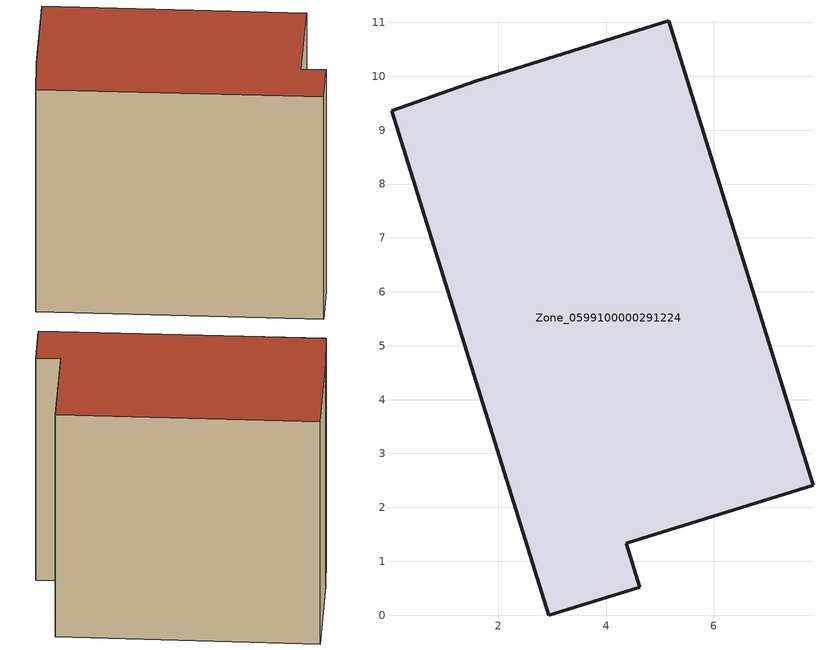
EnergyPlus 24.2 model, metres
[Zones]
Zone_0599100000291224
 floor ground (C_G): 4.37,1.33 4.62,0.52 2.94,0 0.02,9.37 1.58,9.91 5.16,11.03 7.84,2.41 z0
 wall outside (C_F): 0.02,9.37 2.94,0 4.62,0.52 4.37,1.33 7.84,2.41 5.16,11.03 1.58,9.91 0.02,9.37 z0:8.88
 roof outside (C_R): 1.58,9.91 0.02,9.37 2.94,0 4.62,0.52 4.37,1.33 7.84,2.41 5.16,11.03 z8.88
[BUILDING]
Pand.0599100000291224: North Axis=0; Terrain=City; Loads Convergence Tolerance Value=0.04; Temperature Convergence Tolerance Value=0.4; Solar Distribution=FullExterior; Maximum Number of Warmup Days=25; Minimum Number of Warmup Days=1
[Site:Location]
Rotterdam.The.Hague.AP_ZH_NLD Design_Conditions: Latitude=51.96; Longitude=4.45; Time Zone=1; Elevation=-4.5
[SITE:GROUNDTEMPERATURE:BUILDINGSURFACE]
18, 18, 18, 18, 18, 18, 18, 18, 18, 18, 18, 18
[MATERIAL] Thermal Absorptance=0.9; Solar Absorptance=0.7; Visible Absorptance=0.7
Name | Roughness | Thickness | Conductivity | Density | Specific Heat
G.TI.1975-1991 | MediumSmooth | 0.15 | 0.288461 | 540 | 1210
F.TI.1975-1991 | Rough | 0.3 | 0.230769 | 1920 | 840
R.TI.1975-1991 | MediumRough | 0.2 | 0.153846 | 1500 | 1000
[CONSTRUCTION]
C_G: G.TI.1975-1991
C_F: F.TI.1975-1991
C_R: R.TI.1975-1991
[ZONE]
Zone_0599100000291224: Type=1; Multiplier=1; Ceiling Height=Autocalculate; Volume=Autocalculate; Floor Area=autocalculate; Part of Total Floor Area=Yes
[ZONEINFILTRATION:DESIGNFLOWRATE]
Infil_Zone_0599100000291224: Zone or ZoneList or Space or SpaceList=Zone_0599100000291224; Schedule=AlwaysOn; Design Flow Rate Calculation Method=Flow/Area; Flow Rate per Floor Area=0.003; Constant Term Coefficient=1; Temperature Term Coefficient=0; Velocity Term Coefficient=0; Velocity Squared Term Coefficient=0
[HVACTEMPLATE:ZONE:IDEALLOADSAIRSYSTEM]
Zone_0599100000291224: Maximum Heating Supply Air Temperature=50; Minimum Cooling Supply Air Temperature=13; Maximum Heating Supply Air Humidity Ratio=0.0156; Minimum Cooling Supply Air Humidity Ratio=0.0077; Heating Limit=NoLimit; Cooling Limit=NoLimit; Dehumidification Control Type=ConstantSensibleHeatRatio; Cooling Sensible Heat Ratio=0.7; Dehumidification Setpoint=60; Humidification Control Type=None; Humidification Setpoint=30; Outdoor Air Method=None; Outdoor Air Flow Rate per Person=0.00944; Outdoor Air Flow Rate per Zone Floor Area=0; Outdoor Air Flow Rate per Zone=0; Demand Controlled Ventilation Type=None; Outdoor Air Economizer Type=NoEconomizer; Heat Recovery Type=None; Sensible Heat Recovery Effectiveness=0.7; Latent Heat Recovery Effectiveness=0.65
[ZONECONTROL:THERMOSTAT]
ThermostatControl_Zone_0599100000291224: Zone or ZoneList=Zone_0599100000291224; Control Type Schedule=DualSetpointControlType; Control 1=Thermostat_Zone_0599100000291224; Temperature Difference Between Cutout And Setpoint=0
[THERMOSTATSETPOINT:DUALSETPOINT]
Thermostat_Zone_0599100000291224: Heating Setpoint Temperature Schedule=HeatingSetpoint_Zone_0599100000291224; Cooling Setpoint Temperature Schedule=CoolingSetpoint_Zone_0599100000291224
[SCHEDULE:COMPACT]
HeatingSetpoint_Zone_0599100000291224: Through: 12/31, For: AllDays, Until: 24:00, 21
CoolingSetpoint_Zone_0599100000291224: Through: 12/31, For: AllDays, Until: 24:00, 24
DualSetpointControlType: Through: 12/31, For: AllDays, Until: 24:00, 4
AlwaysOn: Through: 12/31, For: AllDays, Until: 24:00, 1
